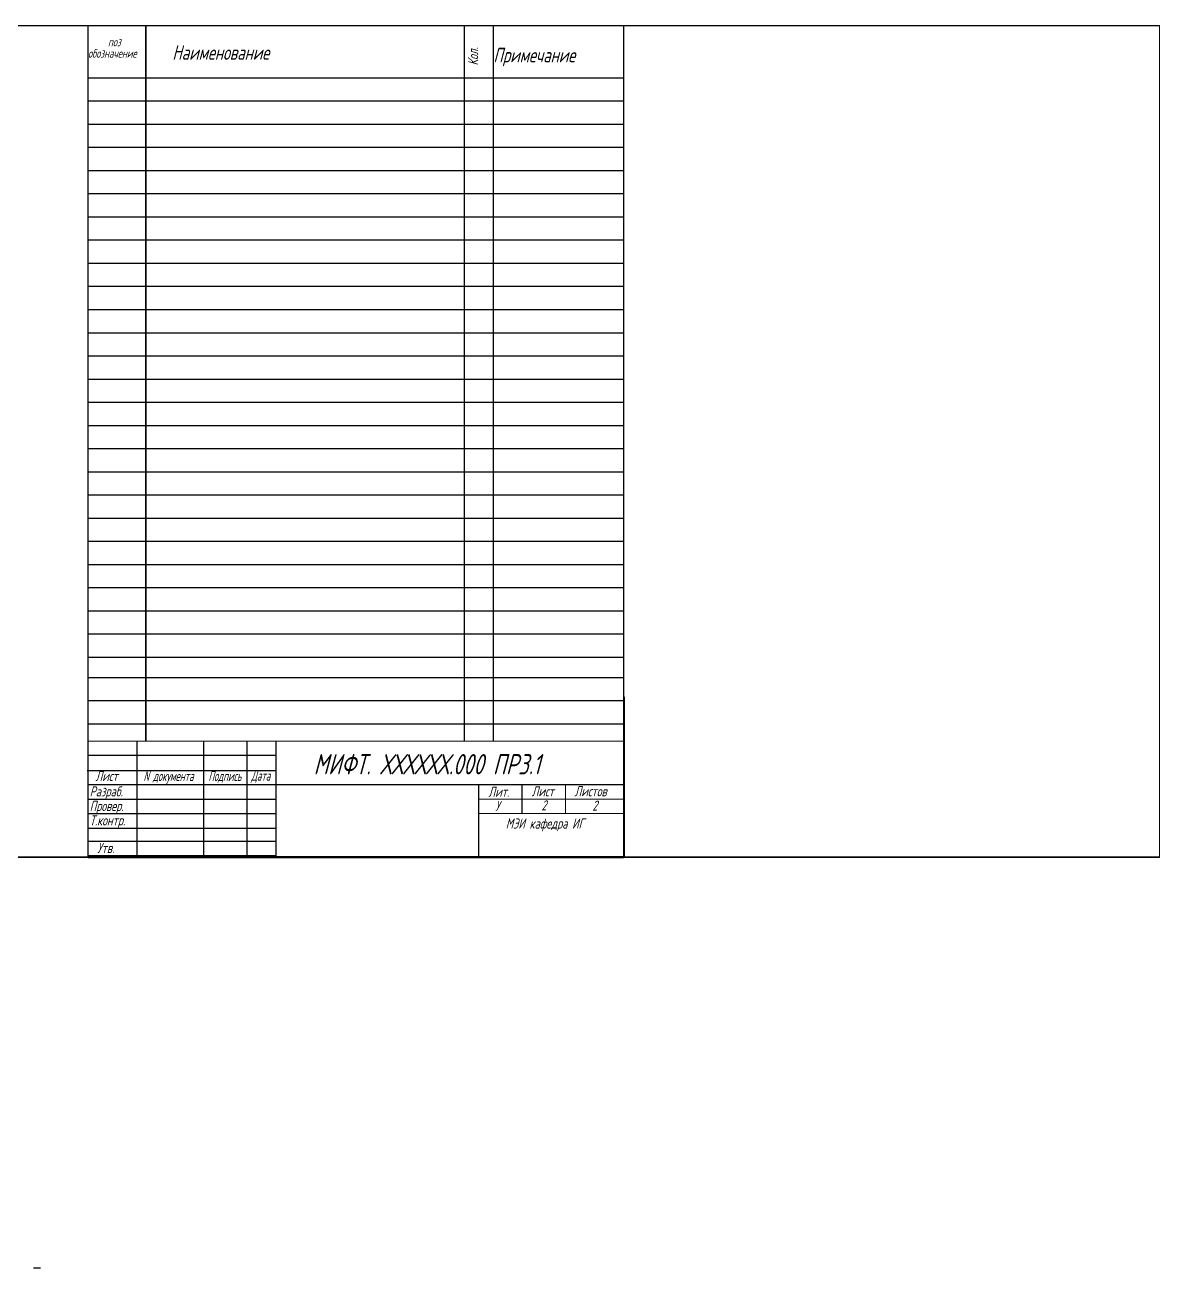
# Model space of a CAD drawing. Header units: inches. Extents: x -54 to 1606, y 287 to 862.
# Drawn here: x 1214.5 to 1606.4, y 432.5 to 861.7 of the extents above; entities that cross this region are included whole.
import ezdxf
from ezdxf.enums import TextEntityAlignment as Align

# ---------------------------------------------------------------- set-up
doc = ezdxf.new("R2010")
doc.units = ezdxf.units.IN
doc.header["$MEASUREMENT"] = 0
doc.layers.add('1', color=1, linetype='Continuous')
doc.layers.add('FORMAT', color=7, linetype='Continuous')
doc.styles.add('simplex', font='simplex.shx', dxfattribs={"width": 0.7, "oblique": 15})

msp = doc.modelspace()

# ---------------------------------------------------------------- linework, layer by layer
msp.add_line((1211.22, 574.45), (1606.22, 574.45))
at = {"ltscale": 0.6}
msp.add_line((1219.91, 432.55), (1217.44, 432.55), dxfattribs=at)
at = {"layer": '1', "color": 0, "const_width": 0.4}
msp.add_lwpolyline([(1236.22, 861.45), (1421.22, 861.45)], dxfattribs=at)
at = {"layer": 'FORMAT', "color": 0}
for p, q in [((1236.22, 843.45), (1421.22, 843.45)), ((1236.22, 835.45), (1421.22, 835.45)), ((1236.22, 827.45), (1421.22, 827.45)), ((1236.22, 819.45), (1421.22, 819.45)), ((1236.22, 811.45), (1421.22, 811.45)), ((1236.22, 803.45), (1421.22, 803.45)), ((1236.22, 795.45), (1421.22, 795.45)), ((1236.22, 787.45), (1421.22, 787.45)), ((1236.22, 779.45), (1421.22, 779.45)), ((1236.22, 779.45), (1421.22, 779.45)), ((1236.22, 771.45), (1421.22, 771.45)), ((1236.22, 763.45), (1421.22, 763.45)), ((1236.22, 755.45), (1421.22, 755.45)), ((1236.22, 747.45), (1421.22, 747.45)), ((1236.22, 739.45), (1421.22, 739.45)), ((1236.22, 731.45), (1421.22, 731.45)), ((1236.22, 723.45), (1421.22, 723.45)), ((1236.22, 723.45), (1421.22, 723.45)), ((1236.22, 715.45), (1421.22, 715.45)), ((1236.22, 715.45), (1421.22, 715.45)), ((1236.22, 707.45), (1421.22, 707.45)), ((1236.22, 699.45), (1421.22, 699.45)), ((1236.22, 691.45), (1421.22, 691.45)), ((1236.22, 683.45), (1421.22, 683.45)), ((1236.22, 683.45), (1421.22, 683.45)), ((1236.22, 683.45), (1421.22, 683.45)), ((1236.22, 675.45), (1421.22, 675.45)), ((1236.22, 667.45), (1421.22, 667.45)), ((1236.22, 659.45), (1421.22, 659.45)), ((1236.22, 651.45), (1421.22, 651.45)), ((1236.22, 651.45), (1421.22, 651.45)), ((1236.22, 643.45), (1421.22, 643.45)), ((1236.22, 636.45), (1421.22, 636.45)), ((1236.22, 628.45), (1421.22, 628.45)), ((1236.22, 628.45), (1421.22, 628.45)), ((1236.22, 620.45), (1421.22, 620.45)), ((1236.22, 620.45), (1421.22, 620.45)), ((1301.22, 609.45), (1236.22, 609.45)), ((1371.21, 574.45), (1371.21, 599.45)), ((1236.22, 594.45), (1301.33, 594.45)), ((1421.22, 595.45), (1421.22, 579.45)), ((1236.22, 589.45), (1301.33, 589.45)), ((1236.22, 584.45), (1301.16, 584.45)), ((1236.22, 579.98), (1301.33, 579.98)), ((1236.22, 574.98), (1301.16, 574.98)), ((1236.22, 574.45), (1301.16, 574.45))]:
    msp.add_line(p, q, dxfattribs=at)
at = {"layer": 'FORMAT', "color": 7}
msp.add_line((1421.47, 574.7), (1421.47, 629.7), dxfattribs=at)
at = {"layer": 'FORMAT', "color": 0, "linetype": 'Continuous', "const_width": 0.5}
msp.add_lwpolyline([(1236.22, 861.45), (1236.22, 574.45), (1211.22, 574.45)], dxfattribs=at)
at = {"layer": 'FORMAT', "const_width": 0.5}
for points in [[(1211.22, 861.45), (1236.22, 861.45)], [(1366.22, 614.45), (1366.22, 861.45)], [(1376.22, 614.45), (1376.22, 861.45)]]:
    msp.add_lwpolyline(points, dxfattribs=at)
at = {"layer": 'FORMAT', "linetype": 'Continuous', "const_width": 0.4}
msp.add_lwpolyline([(1211.22, 574.45), (1606.22, 574.45), (1606.22, 861.45), (1211.22, 861.45)], close=True, dxfattribs=at)
at = {"layer": 'FORMAT', "color": 0}
for points, const_width in [([(1256.22, 861.45), (1256.22, 634.45)], 0.5), ([(1421.22, 861.45), (1421.22, 574.45)], 0.5), ([(1256.22, 857.45), (1256.22, 625.45)], 0.5), ([(1256.22, 843.45), (1256.22, 614.45)], 0.5), ([(1256.22, 834.45), (1256.22, 614.45)], 0.5), ([(1256.22, 827.45), (1256.22, 614.45)], 0.5), ([(1256.22, 818.45), (1256.22, 614.45)], 0.5), ([(1256.22, 804.45), (1256.22, 614.45)], 0.5), ([(1256.22, 795.45), (1256.22, 614.45)], 0.5), ([(1421.22, 614.45), (1236.22, 614.45), (1236.22, 574.45)], 0.4), ([(1253.22, 614.45), (1253.22, 574.45)], 0.4), ([(1276.22, 614.45), (1276.22, 574.45)], 0.4), ([(1291.22, 614.45), (1291.22, 574.45)], 0.4), ([(1301.22, 614.45), (1301.22, 574.45)], 0.4), ([(1301.22, 604.31), (1236.22, 604.31)], 0.4), ([(1421.22, 599.45), (1236.22, 599.45)], 0.4), ([(1386.12, 599.45), (1386.12, 589.45)], 0.4), ([(1401.12, 599.33), (1401.12, 589.45)], 0.4), ([(1421.22, 594.45), (1371.21, 594.45)], 0.4), ([(1421.22, 589.45), (1371.21, 589.45)], 0.4), ([(1236.22, 574.45), (1421.22, 574.45)], 0.8)]:
    msp.add_lwpolyline(points, dxfattribs=dict(at, const_width=const_width))
at = {"layer": 'FORMAT'}
for points in [[(1253.22, 574.45), (1253.22, 614.45)], [(1276.22, 574.45), (1276.22, 614.45)], [(1291.22, 574.45), (1291.22, 614.45)], [(1301.22, 574.45), (1301.22, 614.45)], [(1236.02, 604.31), (1301.16, 604.31)]]:
    msp.add_lwpolyline(points, dxfattribs=at)

# ---------------------------------------------------------------- texts
at = {"layer": 'FORMAT', "color": 0, "style": 'simplex', "oblique": 15, "width": 0.7}
for s, height, p in [('поз ', 3, (1243.15, 854.29)), ('Наименование', 5, (1265.36, 849.65)), ('обозначение', 3, (1236.27, 850.36)), ('Примечание', 5, (1376.22, 848.77)), ('МИФТ. ХХХХХХ.000 ПР3.1', 7, (1314.15, 602.99)), ('Лист', 3.5, (1238.83, 600.68)), ('Разраб.', 3.5, (1236.83, 595.35)), ('Лист', 3.5, (1389.42, 595.4)), ('Листов', 3.5, (1404.22, 595.42)), ('Провер.', 3.5, (1236.83, 590.35)), ('у', 3.5, (1377.14, 591.36)), ('2', 3.5, (1392.8, 590.54)), ('2', 3.5, (1410.37, 590.45)), ('Т.контр.', 3.5, (1236.83, 585.35)), ('МЭИ кафедра ИГ', 3.5, (1380.49, 584.28)), ('Утв.', 3.5, (1239.42, 575.82))]:
    msp.add_text(s, height=height, dxfattribs=at).set_placement(p)
msp.add_text('Кол.', height=3.5, rotation=90, dxfattribs=at).set_placement((1370.97, 847.67))
at = {"layer": 'FORMAT', "color": 0, "style": 'simplex', "oblique": 15}
for s, width, p in [('N документа', 0.6, (1264.04, 600.68)), ('Подпись', 0.6, (1283.49, 600.68)), ('Дата', 0.6, (1295.88, 600.82)), ('Лит.', 0.7, (1378.05, 595.22))]:
    msp.add_text(s, height=3.5, dxfattribs=dict(at, width=width)).set_placement(p, align=Align.CENTER)

doc.saveas('drawing.dxf')
